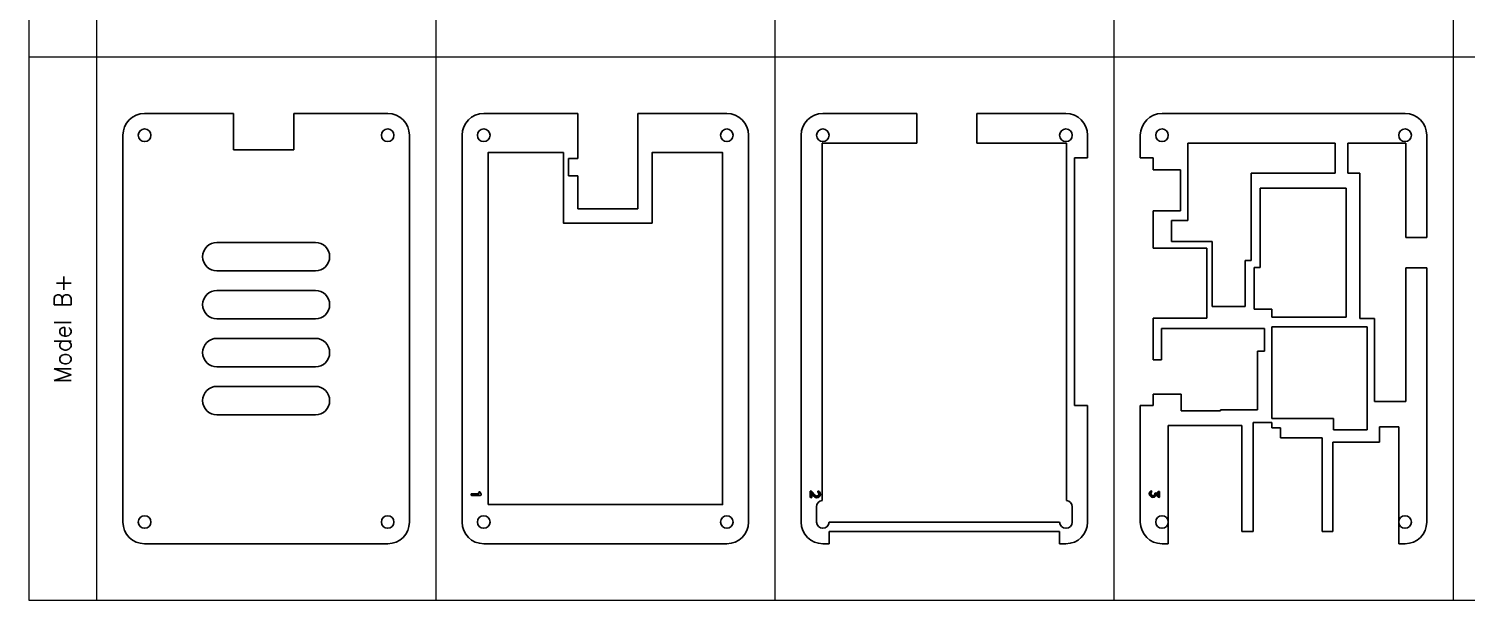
# Model space of a CAD drawing. Header units: millimetres. Extents: x -1309 to 1857, y -1546 to 39.
# Drawn here: x 0 to 331.2, y -515.6 to -384.1 of the extents above; entities that cross this region are included whole.
import ezdxf

# ---------------------------------------------------------------- set-up
doc = ezdxf.new("R2010")
doc.units = ezdxf.units.MM
doc.header["$LTSCALE"] = 0.5
doc.layers.get('0').update_dxf_attribs({"lineweight": 18})
doc.layers.add('Layer 1', color=7, linetype='Continuous')
doc.styles.add('Annotative', font='romans.shx')

msp = doc.modelspace()

# ---------------------------------------------------------------- hatches: boundary and pattern name
at = {"layer": 'Layer 1'}
h = msp.add_hatch(color=256, dxfattribs=at)
h.dxf.hatch_style = 2
edge = h.paths.add_edge_path()
edge.add_spline(control_points=[(180.02, -490.65), (180.02, -490.65), (180.02, -490.65), (180.02, -490.65), (180.02, -490.65), (180.02, -490.64), (180.02, -490.64), (180.02, -490.59), (180.04, -490.54), (180.08, -490.51), (180.16, -490.43), (180.27, -490.44), (180.34, -490.52), (180.34, -490.52), (181.25, -491.52), (181.25, -491.52), (181.34, -491.62), (181.45, -491.66), (181.58, -491.66), (181.68, -491.66), (181.79, -491.62), (181.87, -491.55), (181.97, -491.46), (182.01, -491.34), (182.01, -491.22), (182.01, -491.12), (181.98, -491.01), (181.9, -490.93), (181.9, -490.93), (181.81, -490.82), (181.81, -490.82), (181.73, -490.75), (181.74, -490.63), (181.82, -490.56), (181.9, -490.49), (182.01, -490.5), (182.08, -490.57), (182.08, -490.57), (182.18, -490.68), (182.18, -490.68), (182.32, -490.83), (182.39, -491.03), (182.39, -491.22), (182.39, -491.44), (182.3, -491.67), (182.12, -491.83), (181.97, -491.97), (181.77, -492.04), (181.58, -492.04), (181.35, -492.04), (181.13, -491.95), (180.97, -491.77), (180.97, -491.77), (180.39, -491.13), (180.39, -491.13), (180.39, -491.13), (180.39, -491.85), (180.39, -491.85), (180.39, -491.95), (180.31, -492.04), (180.2, -492.04), (180.1, -492.04), (180.02, -491.95), (180.02, -491.85), (180.02, -491.85), (180.02, -490.65), (180.02, -490.65)], knot_values=[0, 0, 0, 0, 1, 1, 1, 2, 2, 2, 3, 3, 3, 4, 4, 4, 5, 5, 5, 6, 6, 6, 7, 7, 7, 8, 8, 8, 9, 9, 9, 10, 10, 10, 11, 11, 11, 12, 12, 12, 13, 13, 13, 14, 14, 14, 15, 15, 15, 16, 16, 16, 17, 17, 17, 18, 18, 18, 19, 19, 19, 20, 20, 20, 21, 21, 21, 22, 22, 22, 22], degree=3, periodic=0)
h = msp.add_hatch(color=256, dxfattribs=at)
h.dxf.hatch_style = 2
edge = h.paths.add_edge_path()
edge.add_spline(control_points=[(259.58, -491.7), (259.42, -491.87), (259.2, -491.95), (258.99, -491.95), (258.77, -491.95), (258.56, -491.87), (258.39, -491.7), (258.23, -491.54), (258.14, -491.32), (258.14, -491.1), (258.14, -490.89), (258.23, -490.67), (258.39, -490.51), (258.46, -490.44), (258.59, -490.44), (258.66, -490.51), (258.74, -490.59), (258.74, -490.71), (258.66, -490.78), (258.57, -490.87), (258.53, -490.99), (258.53, -491.1), (258.53, -491.22), (258.57, -491.34), (258.66, -491.43), (258.75, -491.52), (258.87, -491.56), (258.99, -491.56), (259.1, -491.56), (259.22, -491.52), (259.31, -491.43), (259.4, -491.34), (259.44, -491.23), (259.44, -491.11), (259.44, -491.05), (259.46, -491), (259.5, -490.97), (259.5, -490.96), (259.5, -490.96), (259.51, -490.96), (259.58, -490.89), (259.7, -490.89), (259.78, -490.96), (259.78, -490.96), (260.13, -491.3), (260.13, -491.3), (260.13, -491.3), (260.13, -490.76), (260.13, -490.76), (260.13, -490.65), (260.22, -490.57), (260.32, -490.57), (260.43, -490.57), (260.51, -490.65), (260.51, -490.76), (260.51, -490.76), (260.51, -491.75), (260.51, -491.75), (260.51, -491.86), (260.43, -491.95), (260.32, -491.95), (260.29, -491.95), (260.26, -491.94), (260.23, -491.92), (260.22, -491.91), (260.2, -491.9), (260.18, -491.89), (260.18, -491.89), (259.74, -491.46), (259.74, -491.46), (259.7, -491.55), (259.65, -491.63), (259.58, -491.7)], knot_values=[0, 0, 0, 0, 1, 1, 1, 2, 2, 2, 3, 3, 3, 4, 4, 4, 5, 5, 5, 6, 6, 6, 7, 7, 7, 8, 8, 8, 9, 9, 9, 10, 10, 10, 11, 11, 11, 12, 12, 12, 13, 13, 13, 14, 14, 14, 15, 15, 15, 16, 16, 16, 17, 17, 17, 18, 18, 18, 19, 19, 19, 20, 20, 20, 21, 21, 21, 22, 22, 22, 23, 23, 23, 24, 24, 24, 24], degree=3, periodic=0)

# ---------------------------------------------------------------- linework, layer by layer
for p, q in [((0, 0), (0, -515.62)), ((15.62, 0), (15.62, -515.62)), ((93.75, 0), (93.75, -515.62)), ((171.88, 0), (171.88, -515.62)), ((250, 0), (250, -515.62)), ((328.12, 0), (328.12, -515.62)), ((0, -390.62), (718.75, -390.62)), ((0, -515.62), (718.75, -515.62))]:
    msp.add_line(p, q)
for p, q in [((300.95, -410.48), (266.99, -410.48)), ((266.99, -410.48), (266.99, -428.27)), ((300.95, -417.38), (300.95, -410.48)), ((281.6, -437.47), (281.6, -417.38)), ((281.6, -417.38), (300.95, -417.38)), ((283.67, -439.05), (283.67, -420.79)), ((283.67, -420.79), (303.5, -420.79)), ((303.5, -420.79), (303.5, -450.51)), ((266.99, -428.27), (263.22, -428.27)), ((263.22, -428.27), (263.22, -433.08)), ((263.22, -433.08), (272.61, -433.08)), ((272.61, -433.08), (272.61, -448.06)), ((280.22, -437.47), (281.6, -437.47)), ((280.22, -448.06), (280.22, -437.47)), ((282.3, -448.62), (282.3, -439.05)), ((282.3, -439.05), (283.67, -439.05)), ((272.61, -448.06), (280.22, -448.06)), ((286.34, -448.62), (282.3, -448.62)), ((286.34, -450.51), (286.34, -448.62)), ((303.5, -450.51), (286.34, -450.51)), ((308.34, -452.74), (286.34, -452.74)), ((286.34, -452.74), (286.34, -473.77)), ((308.34, -476.4), (308.34, -452.74)), ((286.34, -473.77), (300.6, -473.77)), ((300.6, -473.77), (300.6, -476.4)), ((300.6, -476.4), (308.34, -476.4))]:
    msp.add_line(p, q, dxfattribs=at)
msp.add_lwpolyline([(105.82, -493.62), (105.82, -412.63), (123.16, -412.63), (123.16, -428.83), (143.61, -428.83), (143.61, -412.63), (159.82, -412.63), (159.82, -493.62), (105.82, -493.62)], dxfattribs=at)
for points in [[(26.69, -403.63), (23.94, -403.63), (21.69, -405.88), (21.69, -408.63)], [(47.19, -403.63), (47.19, -403.63), (26.69, -403.63), (26.69, -403.63)], [(47.19, -411.98), (47.19, -411.98), (47.19, -403.63), (47.19, -403.63)], [(82.69, -403.63), (82.69, -403.63), (61.04, -403.63), (61.04, -403.63)], [(61.04, -403.63), (61.04, -403.63), (61.04, -411.98), (61.04, -411.98)], [(87.69, -408.63), (87.69, -405.88), (85.44, -403.63), (82.69, -403.63)], [(104.82, -403.63), (102.07, -403.63), (99.82, -405.88), (99.82, -408.63)], [(126.47, -403.63), (126.47, -403.63), (104.82, -403.63), (104.82, -403.63)], [(126.47, -413.98), (126.47, -413.98), (126.47, -403.63), (126.47, -403.63)], [(160.82, -403.63), (160.82, -403.63), (140.32, -403.63), (140.32, -403.63)], [(140.32, -403.63), (140.32, -403.63), (140.32, -425.53), (140.32, -425.53)], [(165.82, -408.63), (165.82, -405.88), (163.57, -403.63), (160.82, -403.63)], [(182.93, -403.63), (180.18, -403.63), (177.94, -405.88), (177.94, -408.63)], [(204.59, -403.63), (204.59, -403.63), (182.93, -403.63), (182.93, -403.63)], [(204.59, -410.48), (204.59, -410.48), (204.59, -403.63), (204.59, -403.63)], [(238.94, -403.63), (238.94, -403.63), (218.44, -403.63), (218.44, -403.63)], [(218.44, -403.63), (218.44, -403.63), (218.44, -410.48), (218.44, -410.48)], [(243.93, -408.63), (243.93, -405.88), (241.69, -403.63), (238.94, -403.63)], [(261.07, -403.63), (258.32, -403.63), (256.07, -405.88), (256.07, -408.63)], [(317.07, -403.63), (317.07, -403.63), (261.07, -403.63), (261.07, -403.63)], [(322.06, -408.63), (322.06, -405.88), (319.82, -403.63), (317.07, -403.63)], [(21.69, -408.63), (21.69, -408.63), (21.69, -497.63), (21.69, -497.63)], [(87.69, -497.63), (87.69, -497.63), (87.69, -408.63), (87.69, -408.63)], [(99.82, -408.63), (99.82, -408.63), (99.82, -497.63), (99.82, -497.63)], [(165.82, -497.63), (165.82, -497.63), (165.82, -408.63), (165.82, -408.63)], [(177.94, -408.63), (177.94, -408.63), (177.94, -497.63), (177.94, -497.63)], [(182.79, -492.68), (182.79, -492.68), (182.79, -410.48), (182.79, -410.48)], [(182.79, -410.48), (182.79, -410.48), (204.59, -410.48), (204.59, -410.48)], [(218.44, -410.48), (218.44, -410.48), (239.08, -410.48), (239.08, -410.48)], [(239.08, -410.48), (239.08, -410.48), (239.08, -492.68), (239.08, -492.68)], [(243.93, -413.8), (243.93, -413.8), (243.93, -408.63), (243.93, -408.63)], [(256.07, -408.63), (256.07, -408.63), (256.07, -413.8), (256.07, -413.8)], [(303.89, -417.38), (303.89, -417.38), (303.89, -410.48), (303.89, -410.48)], [(303.89, -410.48), (303.89, -410.48), (317.21, -410.48), (317.21, -410.48)], [(317.21, -410.48), (317.21, -410.48), (317.21, -432.12), (317.21, -432.12)], [(322.06, -432.12), (322.06, -432.12), (322.06, -408.63), (322.06, -408.63)], [(61.04, -411.98), (61.04, -411.98), (47.19, -411.98), (47.19, -411.98)], [(240.93, -470.82), (240.93, -470.82), (240.93, -413.8), (240.93, -413.8)], [(240.93, -413.8), (240.93, -413.8), (243.93, -413.8), (243.93, -413.8)], [(256.07, -413.8), (256.07, -413.8), (259.07, -413.8), (259.07, -413.8)], [(259.07, -413.8), (259.07, -413.8), (259.07, -416.59), (259.07, -416.59)], [(124.37, -417.98), (124.37, -417.98), (124.37, -413.98), (124.37, -413.98)], [(124.37, -413.98), (124.37, -413.98), (126.47, -413.98), (126.47, -413.98)], [(259.07, -416.59), (259.07, -416.59), (265.36, -416.59), (265.36, -416.59)], [(265.36, -416.59), (265.36, -416.59), (265.36, -426), (265.36, -426)], [(126.47, -417.98), (126.47, -417.98), (124.37, -417.98), (124.37, -417.98)], [(126.47, -425.53), (126.47, -425.53), (126.47, -417.98), (126.47, -417.98)], [(306.68, -417.38), (306.68, -417.38), (303.89, -417.38), (303.89, -417.38)], [(306.68, -450.81), (306.68, -450.81), (306.68, -417.38), (306.68, -417.38)], [(140.32, -425.53), (140.32, -425.53), (126.47, -425.53), (126.47, -425.53)], [(265.36, -426), (265.36, -426), (259.07, -426), (259.07, -426)], [(259.07, -426), (259.07, -426), (259.07, -434.59), (259.07, -434.59)], [(317.21, -432.12), (317.21, -432.12), (322.06, -432.12), (322.06, -432.12)], [(259.07, -434.59), (259.07, -434.59), (271.42, -434.59), (271.42, -434.59)], [(271.42, -434.59), (271.42, -434.59), (271.42, -450.75), (271.42, -450.75)], [(322.06, -439.12), (322.06, -439.12), (317.21, -439.12), (317.21, -439.12)], [(317.21, -439.12), (317.21, -439.12), (317.21, -469.91), (317.21, -469.91)], [(322.06, -497.63), (322.06, -497.63), (322.06, -439.12), (322.06, -439.12)], [(271.42, -450.75), (271.42, -450.75), (259.07, -450.75), (259.07, -450.75)], [(259.07, -450.75), (259.07, -450.75), (259.07, -460.27), (259.07, -460.27)], [(260.92, -460.27), (260.92, -460.27), (260.92, -453.13), (260.92, -453.13)], [(260.92, -453.13), (260.92, -453.13), (284.66, -453.13), (284.66, -453.13)], [(284.66, -453.13), (284.66, -453.13), (284.66, -458.33), (284.66, -458.33)], [(310.06, -450.81), (310.06, -450.81), (306.68, -450.81), (306.68, -450.81)], [(310.06, -469.91), (310.06, -469.91), (310.06, -450.81), (310.06, -450.81)], [(259.07, -460.27), (259.07, -460.27), (260.92, -460.27), (260.92, -460.27)], [(284.66, -458.33), (284.66, -458.33), (283.1, -458.33), (283.1, -458.33)], [(283.1, -458.33), (283.1, -458.33), (283.1, -471.82), (283.1, -471.82)], [(265.5, -468.21), (265.5, -468.21), (259.07, -468.21), (259.07, -468.21)], [(259.07, -468.21), (259.07, -468.21), (259.07, -470.82), (259.07, -470.82)], [(265.5, -472.02), (265.5, -472.02), (265.5, -468.21), (265.5, -468.21)], [(317.21, -469.91), (317.21, -469.91), (310.06, -469.91), (310.06, -469.91)], [(243.93, -470.82), (243.93, -470.82), (240.93, -470.82), (240.93, -470.82)], [(243.93, -497.63), (243.93, -497.63), (243.93, -470.82), (243.93, -470.82)], [(259.07, -470.82), (259.07, -470.82), (256.07, -470.82), (256.07, -470.82)], [(256.07, -470.82), (256.07, -470.82), (256.07, -497.63), (256.07, -497.63)], [(274.58, -472.02), (274.58, -472.02), (265.5, -472.02), (265.5, -472.02)], [(283.1, -471.82), (283.1, -471.82), (274.58, -471.82), (274.58, -471.82)], [(274.58, -471.82), (274.58, -471.82), (274.58, -472.02), (274.58, -472.02)], [(262.51, -502.63), (262.51, -502.63), (262.51, -475.42), (262.51, -475.42)], [(262.51, -475.42), (262.51, -475.42), (279.43, -475.42), (279.43, -475.42)], [(279.43, -475.42), (279.43, -475.42), (279.43, -499.81), (279.43, -499.81)], [(282.07, -499.81), (282.07, -499.81), (282.07, -474.71), (282.07, -474.71)], [(282.07, -474.71), (282.07, -474.71), (286.34, -474.71), (286.34, -474.71)], [(286.34, -474.71), (286.34, -474.71), (286.34, -475.98), (286.34, -475.98)], [(286.34, -475.98), (286.34, -475.98), (288.39, -475.98), (288.39, -475.98)], [(288.39, -475.98), (288.39, -475.98), (288.39, -478.24), (288.39, -478.24)], [(311.15, -479.24), (311.15, -479.24), (311.15, -475.7), (311.15, -475.7)], [(311.15, -475.7), (311.15, -475.7), (315.62, -475.7), (315.62, -475.7)], [(315.62, -475.7), (315.62, -475.7), (315.62, -502.63), (315.62, -502.63)], [(288.39, -478.24), (288.39, -478.24), (297.94, -478.24), (297.94, -478.24)], [(297.94, -478.24), (297.94, -478.24), (297.94, -499.81), (297.94, -499.81)], [(300.45, -499.81), (300.45, -499.81), (300.45, -479.24), (300.45, -479.24)], [(300.45, -479.24), (300.45, -479.24), (311.15, -479.24), (311.15, -479.24)], [(103.75, -491.11), (103.75, -491.11), (102.08, -491.11), (102.08, -491.11)], [(102.08, -491.49), (102.08, -491.49), (104.08, -491.49), (104.08, -491.49)], [(103.67, -490.98), (103.67, -490.98), (103.75, -491.11), (103.75, -491.11)], [(103.99, -490.78), (103.94, -490.69), (103.82, -490.66), (103.74, -490.72)], [(104.24, -491.2), (104.24, -491.2), (103.99, -490.78), (103.99, -490.78)], [(104.08, -491.49), (104.08, -491.49), (104.09, -491.49), (104.09, -491.49)], [(104.13, -491.48), (104.13, -491.47), (104.14, -491.47), (104.15, -491.47)], [(104.15, -491.47), (104.15, -491.47), (104.16, -491.47), (104.16, -491.46)], [(104.16, -491.46), (104.17, -491.46), (104.17, -491.46), (104.18, -491.46)], [(104.18, -491.46), (104.19, -491.45), (104.19, -491.45), (104.2, -491.44)], [(104.18, -491.46), (104.18, -491.46), (104.18, -491.46), (104.18, -491.46)], [(104.2, -491.44), (104.2, -491.44), (104.21, -491.44), (104.21, -491.43)], [(104.21, -491.43), (104.21, -491.43), (104.22, -491.43), (104.22, -491.42)], [(104.22, -491.42), (104.23, -491.42), (104.23, -491.41), (104.23, -491.41)], [(104.23, -491.41), (104.24, -491.4), (104.24, -491.4), (104.24, -491.39)], [(104.25, -491.21), (104.24, -491.21), (104.24, -491.2), (104.24, -491.2)], [(104.24, -491.39), (104.24, -491.39), (104.25, -491.38), (104.25, -491.37)], [(104.26, -491.23), (104.25, -491.22), (104.25, -491.22), (104.25, -491.21)], [(104.25, -491.37), (104.26, -491.37), (104.26, -491.36), (104.26, -491.36)], [(104.26, -491.25), (104.26, -491.24), (104.26, -491.24), (104.26, -491.23)], [(104.26, -491.26), (104.26, -491.26), (104.26, -491.25), (104.26, -491.25)], [(104.27, -491.29), (104.27, -491.28), (104.27, -491.27), (104.26, -491.26)], [(104.27, -491.3), (104.27, -491.3), (104.27, -491.29), (104.27, -491.29)], [(104.27, -491.32), (104.27, -491.32), (104.27, -491.3), (104.27, -491.3)], [(104.27, -491.3), (104.27, -491.3), (104.27, -491.3), (104.27, -491.3)], [(180.02, -490.64), (180.02, -490.59), (180.04, -490.54), (180.08, -490.51)], [(180.02, -490.65), (180.02, -490.65), (180.02, -490.64), (180.02, -490.64)], [(180.02, -490.65), (180.02, -490.65), (180.02, -490.65), (180.02, -490.65)], [(180.02, -491.85), (180.02, -491.85), (180.02, -490.65), (180.02, -490.65)], [(180.08, -490.51), (180.16, -490.43), (180.27, -490.44), (180.34, -490.52)], [(180.34, -490.52), (180.34, -490.52), (181.25, -491.52), (181.25, -491.52)], [(180.97, -491.77), (180.97, -491.77), (180.39, -491.13), (180.39, -491.13)], [(180.39, -491.13), (180.39, -491.13), (180.39, -491.85), (180.39, -491.85)], [(181.48, -494.11), (181.48, -493.36), (182.06, -492.75), (182.79, -492.68)], [(181.81, -490.82), (181.73, -490.75), (181.74, -490.63), (181.82, -490.56)], [(181.9, -490.93), (181.9, -490.93), (181.81, -490.82), (181.81, -490.82)], [(181.82, -490.56), (181.9, -490.49), (182.01, -490.5), (182.08, -490.57)], [(182.08, -490.57), (182.08, -490.57), (182.18, -490.68), (182.18, -490.68)], [(239.08, -492.68), (239.81, -492.75), (240.38, -493.36), (240.38, -494.11)], [(259.31, -491.43), (259.4, -491.34), (259.44, -491.23), (259.44, -491.11)], [(259.44, -491.11), (259.44, -491.05), (259.46, -491), (259.5, -490.97)], [(259.5, -490.97), (259.5, -490.96), (259.5, -490.96), (259.51, -490.96)], [(259.51, -490.96), (259.58, -490.89), (259.7, -490.89), (259.78, -490.96)], [(259.74, -491.46), (259.7, -491.55), (259.65, -491.63), (259.58, -491.7)], [(260.18, -491.89), (260.18, -491.89), (259.74, -491.46), (259.74, -491.46)], [(259.78, -490.96), (259.78, -490.96), (260.13, -491.3), (260.13, -491.3)], [(260.13, -491.3), (260.13, -491.3), (260.13, -490.76), (260.13, -490.76)], [(260.23, -491.92), (260.22, -491.91), (260.2, -491.9), (260.18, -491.89)], [(260.51, -490.76), (260.51, -490.76), (260.51, -491.75), (260.51, -491.75)], [(181.48, -497.63), (181.48, -497.63), (181.48, -494.11), (181.48, -494.11)], [(240.38, -494.11), (240.38, -494.11), (240.38, -497.63), (240.38, -497.63)], [(21.69, -497.63), (21.69, -500.38), (23.94, -502.63), (26.69, -502.63)], [(82.69, -502.63), (85.44, -502.63), (87.69, -500.38), (87.69, -497.63)], [(99.82, -497.63), (99.82, -500.38), (102.07, -502.63), (104.82, -502.63)], [(160.82, -502.63), (163.57, -502.63), (165.82, -500.38), (165.82, -497.63)], [(177.94, -497.63), (177.94, -500.38), (180.18, -502.63), (182.93, -502.63)], [(237.49, -497.68), (237.49, -497.68), (184.38, -497.68), (184.38, -497.68)], [(184.38, -499.81), (184.38, -499.81), (237.49, -499.81), (237.49, -499.81)], [(184.38, -502.63), (184.38, -502.63), (184.38, -499.81), (184.38, -499.81)], [(237.49, -499.81), (237.49, -499.81), (237.49, -502.63), (237.49, -502.63)], [(238.94, -502.63), (241.69, -502.63), (243.93, -500.38), (243.93, -497.63)], [(256.07, -497.63), (256.07, -500.38), (258.32, -502.63), (261.07, -502.63)], [(279.43, -499.81), (279.43, -499.81), (282.07, -499.81), (282.07, -499.81)], [(297.94, -499.81), (297.94, -499.81), (300.45, -499.81), (300.45, -499.81)], [(317.07, -502.63), (319.82, -502.63), (322.06, -500.38), (322.06, -497.63)], [(26.69, -502.63), (26.69, -502.63), (82.69, -502.63), (82.69, -502.63)], [(104.82, -502.63), (104.82, -502.63), (160.82, -502.63), (160.82, -502.63)], [(182.93, -502.63), (182.93, -502.63), (184.38, -502.63), (184.38, -502.63)], [(237.49, -502.63), (237.49, -502.63), (238.94, -502.63), (238.94, -502.63)], [(261.07, -502.63), (261.07, -502.63), (262.51, -502.63), (262.51, -502.63)], [(315.62, -502.63), (315.62, -502.63), (317.07, -502.63), (317.07, -502.63)]]:
    msp.add_open_spline(points, degree=3, dxfattribs=at)
for points, knots in [([(26.69, -407.18), (27.49, -407.18), (28.14, -407.83), (28.14, -408.63), (28.14, -409.43), (27.49, -410.08), (26.69, -410.08), (25.89, -410.08), (25.24, -409.43), (25.24, -408.63), (25.24, -407.83), (25.89, -407.18), (26.69, -407.18)], [0, 0, 0, 0, 1, 1, 1, 2, 2, 2, 3, 3, 3, 4, 4, 4, 4]), ([(82.69, -410.08), (81.89, -410.08), (81.24, -409.43), (81.24, -408.63), (81.24, -407.83), (81.89, -407.18), (82.69, -407.18), (83.49, -407.18), (84.14, -407.83), (84.14, -408.63), (84.14, -409.43), (83.49, -410.08), (82.69, -410.08)], [0, 0, 0, 0, 1, 1, 1, 2, 2, 2, 3, 3, 3, 4, 4, 4, 4]), ([(104.82, -410.08), (105.62, -410.08), (106.27, -409.43), (106.27, -408.63), (106.27, -407.83), (105.62, -407.18), (104.82, -407.18), (104.02, -407.18), (103.37, -407.83), (103.37, -408.63), (103.37, -409.43), (104.02, -410.08), (104.82, -410.08)], [0, 0, 0, 0, 1, 1, 1, 2, 2, 2, 3, 3, 3, 4, 4, 4, 4]), ([(160.82, -407.18), (160.01, -407.18), (159.37, -407.83), (159.37, -408.63), (159.37, -409.43), (160.01, -410.08), (160.82, -410.08), (161.62, -410.08), (162.27, -409.43), (162.27, -408.63), (162.27, -407.83), (161.62, -407.18), (160.82, -407.18)], [0, 0, 0, 0, 1, 1, 1, 2, 2, 2, 3, 3, 3, 4, 4, 4, 4]), ([(181.48, -408.63), (181.48, -409.43), (182.13, -410.08), (182.93, -410.08), (183.73, -410.08), (184.38, -409.43), (184.38, -408.63), (184.38, -407.83), (183.73, -407.18), (182.93, -407.18), (182.13, -407.18), (181.48, -407.83), (181.48, -408.63)], [0, 0, 0, 0, 1, 1, 1, 2, 2, 2, 3, 3, 3, 4, 4, 4, 4]), ([(240.38, -408.63), (240.38, -407.83), (239.73, -407.18), (238.93, -407.18), (238.13, -407.18), (237.48, -407.83), (237.48, -408.63), (237.48, -409.43), (238.13, -410.08), (238.93, -410.08), (239.73, -410.08), (240.38, -409.43), (240.38, -408.63)], [0, 0, 0, 0, 1, 1, 1, 2, 2, 2, 3, 3, 3, 4, 4, 4, 4]), ([(259.62, -408.63), (259.62, -407.83), (260.27, -407.18), (261.07, -407.18), (261.87, -407.18), (262.52, -407.83), (262.52, -408.63), (262.52, -409.43), (261.87, -410.08), (261.07, -410.08), (260.26, -410.08), (259.62, -409.43), (259.62, -408.63)], [0, 0, 0, 0, 1, 1, 1, 2, 2, 2, 3, 3, 3, 4, 4, 4, 4]), ([(318.52, -408.63), (318.52, -409.43), (317.87, -410.08), (317.07, -410.08), (316.27, -410.08), (315.62, -409.43), (315.62, -408.63), (315.62, -407.83), (316.27, -407.18), (317.07, -407.18), (317.87, -407.18), (318.52, -407.83), (318.52, -408.63)], [0, 0, 0, 0, 1, 1, 1, 2, 2, 2, 3, 3, 3, 4, 4, 4, 4]), ([(237.49, -408.69), (237.49, -408.67), (237.48, -408.65), (237.48, -408.63), (237.48, -408.61), (237.49, -408.59), (237.49, -408.58), (237.49, -408.58), (237.49, -408.69), (237.49, -408.69)], [0, 0, 0, 0, 1, 1, 1, 2, 2, 2, 3, 3, 3, 3]), ([(69.32, -436.57), (69.32, -434.76), (67.86, -433.29), (66.05, -433.29), (66.05, -433.29), (43.34, -433.29), (43.34, -433.29), (41.53, -433.29), (40.06, -434.76), (40.06, -436.57), (40.06, -438.38), (41.53, -439.85), (43.34, -439.85), (43.34, -439.85), (66.05, -439.85), (66.05, -439.85), (67.86, -439.85), (69.32, -438.38), (69.32, -436.57)], [0, 0, 0, 0, 1, 1, 1, 2, 2, 2, 3, 3, 3, 4, 4, 4, 5, 5, 5, 6, 6, 6, 6]), ([(69.32, -447.61), (69.32, -445.8), (67.86, -444.33), (66.05, -444.33), (66.05, -444.33), (43.34, -444.33), (43.34, -444.33), (41.53, -444.33), (40.06, -445.8), (40.06, -447.61), (40.06, -449.42), (41.53, -450.89), (43.34, -450.89), (43.34, -450.89), (66.05, -450.89), (66.05, -450.89), (67.86, -450.89), (69.32, -449.42), (69.32, -447.61)], [0, 0, 0, 0, 1, 1, 1, 2, 2, 2, 3, 3, 3, 4, 4, 4, 5, 5, 5, 6, 6, 6, 6]), ([(69.32, -458.65), (69.32, -456.84), (67.86, -455.37), (66.05, -455.37), (66.05, -455.37), (43.34, -455.37), (43.34, -455.37), (41.53, -455.37), (40.06, -456.84), (40.06, -458.65), (40.06, -460.46), (41.53, -461.93), (43.34, -461.93), (43.34, -461.93), (66.05, -461.93), (66.05, -461.93), (67.86, -461.93), (69.32, -460.46), (69.32, -458.65)], [0, 0, 0, 0, 1, 1, 1, 2, 2, 2, 3, 3, 3, 4, 4, 4, 5, 5, 5, 6, 6, 6, 6]), ([(69.32, -469.69), (69.32, -467.88), (67.86, -466.41), (66.05, -466.41), (66.05, -466.41), (43.34, -466.41), (43.34, -466.41), (41.53, -466.41), (40.06, -467.88), (40.06, -469.69), (40.06, -471.5), (41.53, -472.97), (43.34, -472.97), (43.34, -472.97), (66.05, -472.97), (66.05, -472.97), (67.86, -472.97), (69.32, -471.5), (69.32, -469.69)], [0, 0, 0, 0, 1, 1, 1, 2, 2, 2, 3, 3, 3, 4, 4, 4, 5, 5, 5, 6, 6, 6, 6]), ([(102.08, -491.11), (101.98, -491.11), (101.9, -491.19), (101.9, -491.3), (101.9, -491.4), (101.98, -491.49), (102.08, -491.49)], [29, 29, 29, 29, 30, 30, 30, 31, 31, 31, 31]), ([(103.74, -490.72), (103.68, -490.76), (103.64, -490.82), (103.64, -490.88), (103.64, -490.91), (103.65, -490.94), (103.67, -490.98)], [25, 25, 25, 25, 26, 26, 26, 27, 27, 27, 27]), ([(104.09, -491.49), (104.1, -491.48), (104.1, -491.48), (104.11, -491.48), (104.12, -491.48), (104.12, -491.48), (104.13, -491.48)], [0, 0, 0, 0, 1, 1, 1, 2, 2, 2, 2]), ([(104.26, -491.36), (104.26, -491.35), (104.26, -491.35), (104.26, -491.34), (104.26, -491.33), (104.26, -491.33), (104.27, -491.32)], [13, 13, 13, 13, 14, 14, 14, 15, 15, 15, 15]), ([(180.39, -491.85), (180.39, -491.95), (180.31, -492.04), (180.2, -492.04), (180.1, -492.04), (180.02, -491.95), (180.02, -491.85)], [19, 19, 19, 19, 20, 20, 20, 21, 21, 21, 21]), ([(182.12, -491.83), (181.97, -491.97), (181.77, -492.04), (181.58, -492.04), (181.35, -492.04), (181.13, -491.95), (180.97, -491.77)], [15, 15, 15, 15, 16, 16, 16, 17, 17, 17, 17]), ([(181.25, -491.52), (181.34, -491.62), (181.45, -491.66), (181.58, -491.66), (181.68, -491.66), (181.79, -491.62), (181.87, -491.55)], [5, 5, 5, 5, 6, 6, 6, 7, 7, 7, 7]), ([(181.87, -491.55), (181.97, -491.46), (182.01, -491.34), (182.01, -491.22), (182.01, -491.12), (181.98, -491.01), (181.9, -490.93)], [7, 7, 7, 7, 8, 8, 8, 9, 9, 9, 9]), ([(182.18, -490.68), (182.32, -490.83), (182.39, -491.03), (182.39, -491.22), (182.39, -491.44), (182.3, -491.67), (182.12, -491.83)], [13, 13, 13, 13, 14, 14, 14, 15, 15, 15, 15]), ([(258.39, -491.7), (258.23, -491.54), (258.14, -491.32), (258.14, -491.1), (258.14, -490.89), (258.23, -490.67), (258.39, -490.51)], [2, 2, 2, 2, 3, 3, 3, 4, 4, 4, 4]), ([(258.39, -490.51), (258.46, -490.44), (258.59, -490.44), (258.66, -490.51), (258.74, -490.59), (258.74, -490.71), (258.66, -490.78)], [4, 4, 4, 4, 5, 5, 5, 6, 6, 6, 6]), ([(259.58, -491.7), (259.42, -491.87), (259.2, -491.95), (258.99, -491.95), (258.77, -491.95), (258.56, -491.87), (258.39, -491.7)], [0, 0, 0, 0, 1, 1, 1, 2, 2, 2, 2]), ([(258.66, -490.78), (258.57, -490.87), (258.53, -490.99), (258.53, -491.1), (258.53, -491.22), (258.57, -491.34), (258.66, -491.43)], [6, 6, 6, 6, 7, 7, 7, 8, 8, 8, 8]), ([(258.66, -491.43), (258.75, -491.52), (258.87, -491.56), (258.99, -491.56), (259.1, -491.56), (259.22, -491.52), (259.31, -491.43)], [8, 8, 8, 8, 9, 9, 9, 10, 10, 10, 10]), ([(260.13, -490.76), (260.13, -490.65), (260.22, -490.57), (260.32, -490.57), (260.43, -490.57), (260.51, -490.65), (260.51, -490.76)], [16, 16, 16, 16, 17, 17, 17, 18, 18, 18, 18]), ([(260.51, -491.75), (260.51, -491.86), (260.43, -491.95), (260.32, -491.95), (260.29, -491.95), (260.26, -491.94), (260.23, -491.92)], [19, 19, 19, 19, 20, 20, 20, 21, 21, 21, 21]), ([(26.69, -496.18), (27.49, -496.18), (28.14, -496.83), (28.14, -497.63), (28.14, -498.43), (27.49, -499.08), (26.69, -499.08), (25.89, -499.08), (25.24, -498.43), (25.24, -497.63), (25.24, -496.83), (25.89, -496.18), (26.69, -496.18)], [0, 0, 0, 0, 1, 1, 1, 2, 2, 2, 3, 3, 3, 4, 4, 4, 4]), ([(82.69, -496.18), (83.49, -496.18), (84.14, -496.83), (84.14, -497.63), (84.14, -498.43), (83.49, -499.08), (82.69, -499.08), (81.89, -499.08), (81.24, -498.43), (81.24, -497.63), (81.24, -496.83), (81.89, -496.18), (82.69, -496.18)], [0, 0, 0, 0, 1, 1, 1, 2, 2, 2, 3, 3, 3, 4, 4, 4, 4]), ([(104.82, -496.18), (104.01, -496.18), (103.37, -496.83), (103.37, -497.63), (103.37, -498.43), (104.01, -499.08), (104.82, -499.08), (105.62, -499.08), (106.27, -498.43), (106.27, -497.63), (106.27, -496.83), (105.62, -496.18), (104.82, -496.18)], [0, 0, 0, 0, 1, 1, 1, 2, 2, 2, 3, 3, 3, 4, 4, 4, 4]), ([(160.82, -496.18), (160.01, -496.18), (159.37, -496.83), (159.37, -497.63), (159.37, -498.43), (160.01, -499.08), (160.82, -499.08), (161.62, -499.08), (162.27, -498.43), (162.27, -497.63), (162.27, -496.83), (161.62, -496.18), (160.82, -496.18)], [0, 0, 0, 0, 1, 1, 1, 2, 2, 2, 3, 3, 3, 4, 4, 4, 4]), ([(262.52, -497.63), (262.52, -498.43), (261.87, -499.08), (261.07, -499.08), (260.26, -499.08), (259.62, -498.43), (259.62, -497.63), (259.62, -496.83), (260.27, -496.18), (261.07, -496.18), (261.87, -496.18), (262.52, -496.83), (262.52, -497.63)], [0, 0, 0, 0, 1, 1, 1, 2, 2, 2, 3, 3, 3, 4, 4, 4, 4]), ([(318.52, -497.63), (318.52, -498.43), (317.87, -499.08), (317.07, -499.08), (316.27, -499.08), (315.62, -498.43), (315.62, -497.63), (315.62, -496.83), (316.27, -496.18), (317.07, -496.18), (317.87, -496.18), (318.52, -496.83), (318.52, -497.63)], [0, 0, 0, 0, 1, 1, 1, 2, 2, 2, 3, 3, 3, 4, 4, 4, 4]), ([(184.38, -497.68), (184.35, -498.46), (183.72, -499.08), (182.93, -499.08), (182.13, -499.08), (181.48, -498.43), (181.48, -497.63)], [19, 19, 19, 19, 20, 20, 20, 21, 21, 21, 21]), ([(240.38, -497.63), (240.38, -498.43), (239.74, -499.08), (238.93, -499.08), (238.15, -499.08), (237.52, -498.46), (237.49, -497.68)], [16, 16, 16, 16, 17, 17, 17, 18, 18, 18, 18])]:
    msp.add_open_spline(points, degree=3, knots=knots, dxfattribs=at)

# ---------------------------------------------------------------- texts
at = {"insert": (7.81, -453.12), "char_height": 3.906, "attachment_point": 5, "rotation": 90, "style": 'Annotative'}
msp.add_mtext_dynamic_manual_height_columns('Model B+', width=4500, gutter_width=1250, heights=[0], dxfattribs=at)

doc.saveas('drawing.dxf')
